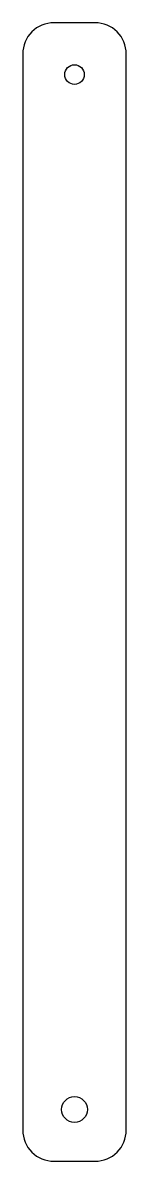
# Model space of a CAD drawing. Header units: millimetres. Extents: x 2101 to 2121, y 1312 to 1532.
import ezdxf

# ---------------------------------------------------------------- set-up
doc = ezdxf.new("R2010")
doc.units = ezdxf.units.MM

msp = doc.modelspace()

# ---------------------------------------------------------------- linework, layer by layer
msp.add_lwpolyline([(2101.11, 1318.14, 0.414214), (2107.11, 1312.14), (2115.11, 1312.14, 0.414214), (2121.11, 1318.14), (2121.11, 1526.14, 0.414214), (2115.11, 1532.14), (2107.11, 1532.14, 0.414214), (2101.11, 1526.14)], format="xyb", close=True)
for centre, radius in [((2111.11, 1522.14), 1.9), ((2111.11, 1322.14), 2.5)]:
    msp.add_circle(centre, radius)

doc.saveas('drawing.dxf')
